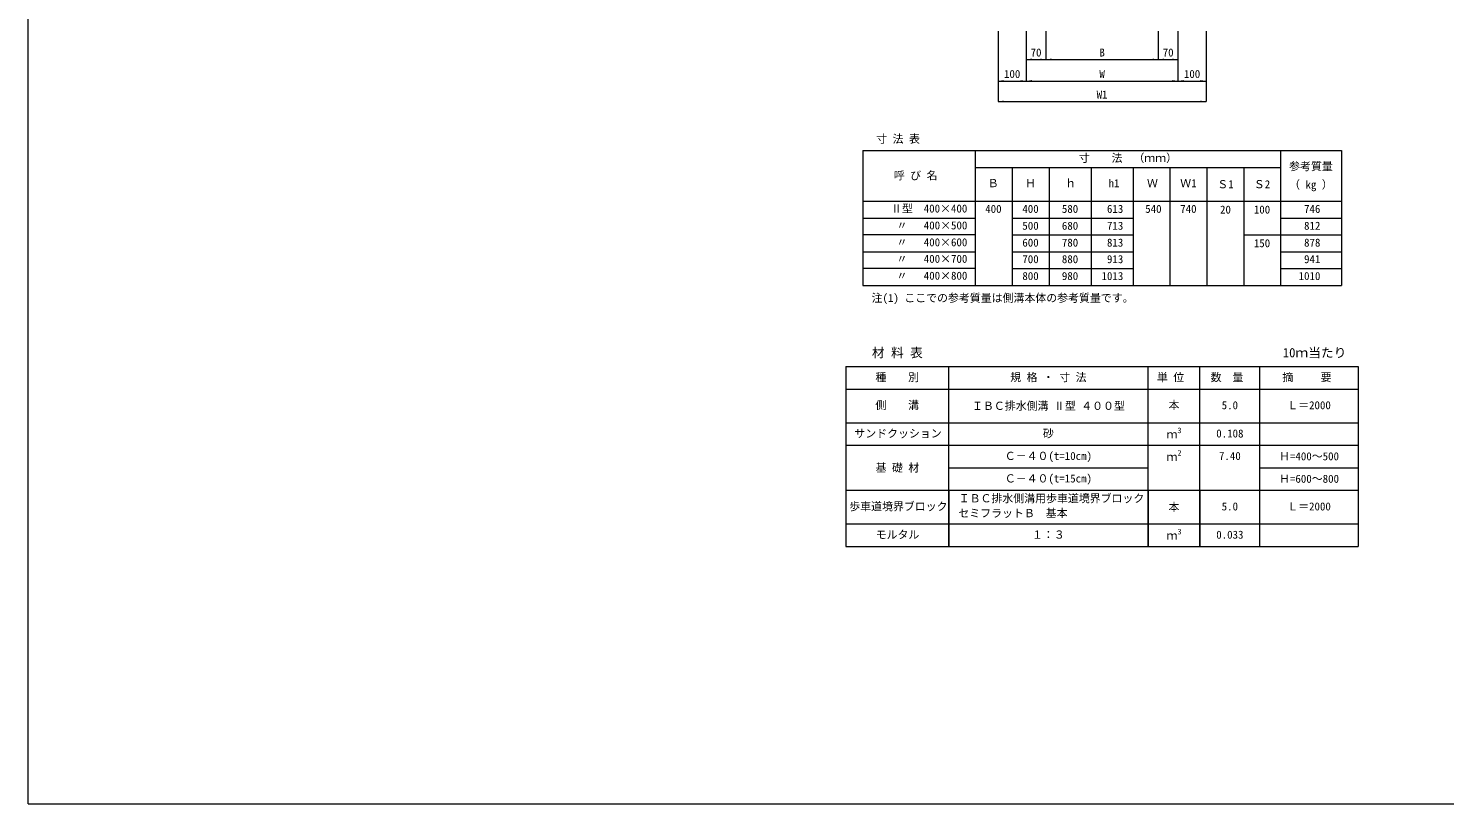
# Model space of a CAD drawing. Units: millimetres at full size. Extents: x 6872 to 78201, y -34623 to -7860.
# Drawn here: x 43886 to 48925, y -16634 to -13875 of the extents above; entities that cross this region are included whole.
import ezdxf
from ezdxf.enums import TextEntityAlignment as Align

# ---------------------------------------------------------------- set-up
doc = ezdxf.new("R2010")
doc.units = ezdxf.units.MM
doc.header["$LTSCALE"] = 16
for name, color, linetype, lineweight in [('0_2', 7, 'Continuous', 20), ('寸法線', 7, 'Continuous', 9), ('枠', 5, 'Continuous', 5)]:
    doc.layers.add(name, color=color, linetype=linetype, lineweight=lineweight)
doc.styles.add('ＭＳ ゴシック', font='')
doc.styles.get('ＭＳ ゴシック').set_extended_font_data('MS Gothic')

# ---------------------------------------------------------------- blocks, each defined once
blk = doc.blocks.new('filled_arrow')
at = {"color": 0, "linetype": 'Continuous', "lineweight": -2}
blk.add_solid([(7.5, 1.25), (0, 0), (7.5, -1.25)], dxfattribs=at)

msp = doc.modelspace()

# ---------------------------------------------------------------- linework, layer by layer
at = {"layer": '0_2'}
for p, q in [((46854.6, -14310.19), (48556.93, -14310.19)), ((46854.6, -14310.19), (46854.6, -14790.19)), ((47254.6, -14310.19), (47254.6, -14790.19)), ((48340.9, -14310.19), (48340.9, -14790.19)), ((48340.9, -14310.19), (48340.9, -14790.19)), ((48556.93, -14310.19), (48556.93, -14790.19)), ((47254.6, -14370.19), (48340.9, -14370.19)), ((47385.85, -14370.19), (47385.85, -14790.19)), ((47517.1, -14370.19), (47517.1, -14790.19)), ((47666.5, -14370.19), (47666.5, -14790.19)), ((47815.9, -14370.19), (47815.9, -14790.19)), ((47947.15, -14370.19), (47947.15, -14790.19)), ((48078.4, -14370.19), (48078.4, -14790.19)), ((48209.65, -14370.19), (48209.65, -14790.19)), ((48340.9, -14370.19), (48340.9, -14790.19)), ((46854.6, -14490.19), (48556.93, -14490.19)), ((46854.6, -14490.19), (47361.86, -14490.19)), ((46854.6, -14550.19), (47254.6, -14550.19)), ((47385.85, -14550.19), (47815.9, -14550.19)), ((48340.9, -14550.19), (48556.93, -14550.19)), ((47254.6, -14610.19), (46854.6, -14610.19)), ((47385.85, -14610.19), (47815.9, -14610.19)), ((48209.65, -14610.19), (48556.93, -14610.19)), ((46854.6, -14670.19), (47254.6, -14670.19)), ((47385.85, -14670.19), (47815.9, -14670.19)), ((48340.9, -14670.19), (48556.93, -14670.19)), ((47254.6, -14730.19), (46854.6, -14730.19)), ((47385.85, -14730.19), (47815.9, -14730.19)), ((48340.9, -14730.19), (48556.93, -14730.19)), ((46854.6, -14790.19), (48556.93, -14790.19)), ((46794.59, -15078.59), (48616.93, -15078.59)), ((46794.59, -15078.59), (46794.59, -15718.59)), ((47160.61, -15718.59), (47160.61, -15078.59)), ((47869.09, -15718.59), (47869.09, -15078.59)), ((48053.64, -15718.59), (48053.64, -15078.59)), ((48266.93, -15718.59), (48266.93, -15078.59)), ((48616.93, -15078.59), (48616.93, -15718.59)), ((46794.59, -15158.59), (48616.93, -15158.59)), ((46794.59, -15278.59), (48616.93, -15278.59)), ((46794.59, -15358.59), (48616.93, -15358.59)), ((47160.61, -15438.59), (47869.09, -15438.59)), ((48266.93, -15438.59), (48616.93, -15438.59)), ((46794.59, -15518.59), (48616.93, -15518.59)), ((47160.61, -15518.59), (47160.61, -15718.59)), ((47869.09, -15518.59), (47869.09, -15718.59)), ((48053.64, -15518.59), (48053.64, -15718.59)), ((46794.59, -15638.59), (48616.93, -15638.59)), ((46794.59, -15718.59), (48616.93, -15718.59))]:
    msp.add_line(p, q, dxfattribs=at)
at = {"layer": '寸法線'}
for p, q in [((47335.76, -13885.42), (47335.76, -14062.85)), ((47335.76, -13885.42), (47335.76, -14135.95)), ((47435.76, -13885.42), (47435.76, -13986.44)), ((47435.76, -13885.42), (47435.76, -14062.85)), ((47435.76, -13885.42), (47435.76, -14062.85)), ((47505.76, -13885.42), (47505.76, -13986.44)), ((47505.76, -13885.42), (47505.76, -13986.44)), ((47905.76, -13885.42), (47905.76, -13986.44)), ((47905.76, -13885.42), (47905.76, -13986.44)), ((47975.76, -13885.42), (47975.76, -13986.44)), ((47975.76, -13885.42), (47975.76, -14062.85)), ((47975.76, -13885.42), (47975.76, -14062.85)), ((48075.76, -13885.42), (48075.76, -14062.85)), ((48075.76, -13885.42), (48075.76, -14135.95)), ((47435.76, -13986.44), (47505.76, -13986.44)), ((47505.76, -13986.44), (47905.76, -13986.44)), ((47905.76, -13986.44), (47975.76, -13986.44)), ((47335.76, -14062.85), (47435.76, -14062.85)), ((47435.76, -14062.85), (47975.76, -14062.85)), ((47975.76, -14062.85), (48075.76, -14062.85)), ((47335.76, -14135.95), (48075.76, -14135.95))]:
    msp.add_line(p, q, dxfattribs=at)
at = {"layer": '枠', "lineweight": 20}
for q in [(43885.61, -11119.46), (51885.61, -16633.75)]:
    msp.add_line((43885.61, -16633.75), q, dxfattribs=at)

# ---------------------------------------------------------------- block references
at = {"layer": '寸法線', "xscale": 2.67, "yscale": 2.67}
for p in [(47435.76, -13986.44), (47505.76, -13986.44), (47905.76, -13986.44), (47335.76, -14062.85), (47435.76, -14062.85), (47975.76, -14062.85), (47335.76, -14135.95)]:
    msp.add_blockref('filled_arrow', p, dxfattribs=at)
at = {"layer": '寸法線', "xscale": 2.67, "yscale": 2.67, "rotation": 180}
for p in [(47505.76, -13986.44), (47905.76, -13986.44), (47975.76, -13986.44), (47435.76, -14062.85), (47975.76, -14062.85), (48075.76, -14062.85), (48075.76, -14135.95)]:
    msp.add_blockref('filled_arrow', p, dxfattribs=at)

# ---------------------------------------------------------------- texts
at = {"layer": '0_2', "style": 'ＭＳ ゴシック'}
for s, height, p in [('寸 法 表', 28.48, (46902.27, -14291.57)), ('参考質量', 28.48, (48371.07, -14388.99)), ('呼 び 名', 28.48, (46964.88, -14422)), ('ｈ', 28.48, (47574.74, -14449.19)), ('h1', 28.48, (47728.94, -14449.19)), ('Ｂ', 28.48, (47298.97, -14449.19)), ('Ｈ', 28.48, (47431.72, -14449.19)), ('Ｗ', 28.48, (47865.45, -14449.19)), ('（ kg ）', 28.48, (48371.07, -14454.38)), ('\u3000 Ⅱ型  400×400', 28.48, (46896.58, -14539.28)), ('400', 28.48, (47290.02, -14540.53)), ('400', 28.48, (47422.01, -14540.53)), ('580', 28.48, (47562.59, -14540.53)), (' 613', 28.48, (47703.66, -14540.53)), ('540', 28.48, (47859.14, -14540.53)), (' 746', 28.48, (48404.87, -14540.53)), ('\u3000\u3000〃 \u3000400×500', 28.48, (46896.58, -14599.28)), ('500', 28.48, (47422.01, -14600.53)), ('680', 28.48, (47562.59, -14600.53)), (' 713', 28.48, (47703.66, -14600.53)), (' 812', 28.48, (48404.87, -14600.53)), ('\u3000\u3000〃 \u3000400×600', 28.48, (46896.58, -14659.28)), ('600', 28.48, (47422.01, -14660.53)), ('780', 28.48, (47562.59, -14660.53)), (' 813', 28.48, (47703.66, -14660.53)), (' 878', 28.48, (48404.87, -14660.53)), ('\u3000\u3000〃 \u3000400×700', 28.48, (46896.58, -14718.17)), ('700', 28.48, (47422.01, -14719.41)), ('880', 28.48, (47562.59, -14719.41)), (' 913', 28.48, (47703.66, -14719.41)), (' 941', 28.48, (48404.87, -14719.41)), ('\u3000\u3000〃 \u3000400×800', 28.48, (46896.58, -14778.17)), ('800', 28.48, (47422.01, -14779.42)), ('980', 28.48, (47562.59, -14779.42)), ('1013', 28.48, (47703.66, -14779.42)), ('1010', 28.48, (48404.87, -14779.42)), ('注(1) ここでの参考質量は側溝本体の参考質量です。', 28.48, (46885.72, -14857.45)), ('材 料 表', 33.23, (46886.84, -15055.83)), ('10ｍ当たり', 33.23, (48348.43, -15055.83)), ('種 \u3000 別', 28.48, (46899.3, -15139.61)), ('単 位', 28.48, (47900.72, -15139.61)), ('数  量', 28.48, (48091.97, -15139.61)), ('摘 \u3000\u3000要', 28.48, (48347.02, -15139.61)), ('側    溝', 28.48, (46899.3, -15239.05)), ('サンドクッション', 28.48, (46824.4, -15339.61)), ('ｍ', 28.48, (47935.14, -15342.68)), ('3', 19.94, (47973.99, -15321.68)), ('ｍ', 28.48, (47935.14, -15422.68)), ('2', 19.94, (47973.99, -15401.68)), ('歩車道境界ブロック', 28.48, (46806.24, -15599.05)), ('ＩＢＣ排水側溝用歩車道境界ブロック', 28.48, (47195.52, -15570.4)), ('セミフラットＢ\u3000基本', 28.48, (47194.44, -15623.17)), ('モルタル', 28.48, (46900.19, -15699.61)), ('3', 19.94, (47973.99, -15681.68)), ('ｍ', 28.48, (47935.14, -15702.68))]:
    msp.add_text(s, height=height, dxfattribs=at).set_placement(p, align=Align.BOTTOM_LEFT)
for s, p in [('寸  \u3000法\u3000（ｍｍ）', (47797.75, -14359.62)), ('Ｗ1', (48012.78, -14449.19)), ('740', (48012.78, -14540.53)), ('規 格 ・ 寸 法', (47514.61, -15139.61)), ('本', (47961.36, -15239.05)), ('5.0', (48160.29, -15239.05)), ('Ｌ＝2000', (48441.93, -15239.05)), ('砂', (47514.61, -15339.61)), ('0.108', (48160.29, -15339.61)), ('Ｃ－４０(t=10cm)', (47514.61, -15419.61)), ('7.40', (48160.29, -15419.61)), ('Ｃ－４０(t=15cm)', (47514.61, -15499.61)), ('本', (47961.36, -15601.37)), ('5.0', (48160.29, -15599.05)), ('Ｌ＝2000', (48441.93, -15599.05)), ('１：３', (47514.61, -15699.61)), ('0.033', (48160.29, -15699.61))]:
    msp.add_text(s, height=28.48, dxfattribs=at).set_placement(p, align=Align.BOTTOM_CENTER)
for s, p in [('Ｓ1', (48144.65, -14430.19)), ('Ｓ2', (48274.65, -14430.19)), ('20', (48144.65, -14520.19)), ('100', (48274.65, -14520.19)), ('150', (48274.65, -14639.93)), ('ＩＢＣ排水側溝 Ⅱ型 ４００型', (47514.85, -15218.59)), ('Ｈ=400～500', (48441.93, -15397.87)), ('基 礎 材', (46977.59, -15438.59)), ('Ｈ=600～800', (48441.93, -15477.87))]:
    msp.add_text(s, height=28.48, dxfattribs=at).set_placement(p, align=Align.MIDDLE_CENTER)
at = {"layer": '寸法線', "style": 'ＭＳ ゴシック'}
for s, p in [('70', (47470.76, -13961.44)), ('B', (47705.76, -13961.44)), ('70', (47940.76, -13961.44)), ('100', (47385.76, -14037.85)), ('W', (47705.76, -14037.85)), ('100', (48025.76, -14037.85)), ('W1', (47705.76, -14110.95))]:
    msp.add_text(s, height=28.48, dxfattribs=at).set_placement(p, align=Align.MIDDLE_CENTER)

doc.saveas('drawing.dxf')
